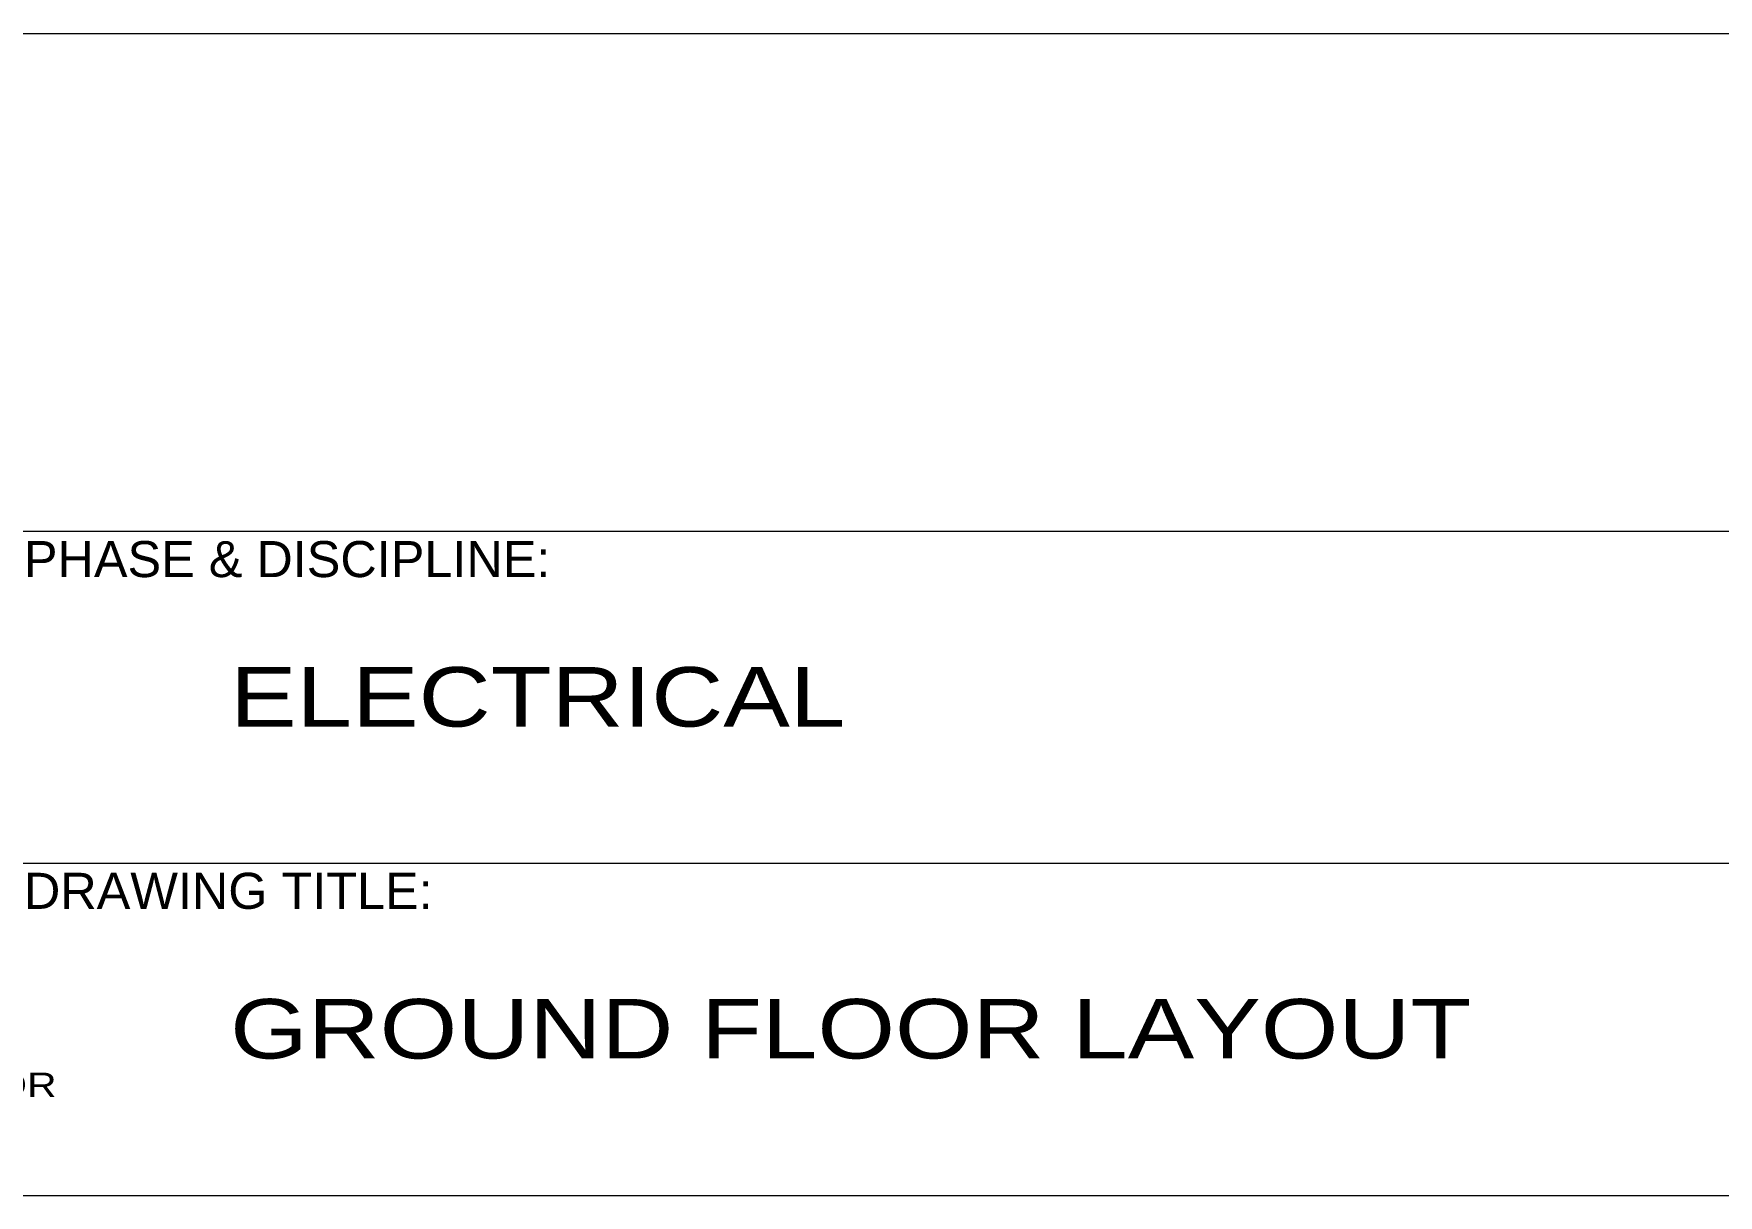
# Model space of a CAD drawing. Header units: inches. Extents: x -246178 to 57169, y -29325 to 19878.
# Drawn here: x 29599 to 40947, y -29325 to -21499 of the extents above; entities that cross this region are included whole.
import ezdxf

# ---------------------------------------------------------------- set-up
doc = ezdxf.new("R2010")
doc.units = ezdxf.units.IN
doc.header["$LTSCALE"] = 25
doc.header["$MEASUREMENT"] = 0
doc.layers.add('00-Ground Floor$0$Frame', color=252, linetype='Continuous', lineweight=9)
doc.styles.add('00-Ground Floor$0$MARI3', font='arial.ttf', dxfattribs={"width": 1.2})
doc.styles.add('00-Ground Floor$0$TTLB-A0-JeddahDP$0$swis721', font='swiss.ttf')

msp = doc.modelspace()

# ---------------------------------------------------------------- linework, layer by layer
at = {"layer": '00-Ground Floor$0$Frame'}
for p, q in [((57169, -21499, 0), (-12418, -21499, 0)), ((57169, -24853, 0), (-12418, -24853, 0)), ((57169, -27089, 0), (29335, -27089, 0)), ((-12418, -29325, 0), (57169, -29325, 0))]:
    msp.add_line(p, q, dxfattribs=at)

# ---------------------------------------------------------------- texts
at = {"layer": '00-Ground Floor$0$Frame', "width": 1.2}
for s, height, style, p in [('ELECTRICAL ', 400.79, '00-Ground Floor$0$MARI3', (30922, -26167, 0)), ('GROUND FLOOR LAYOUT', 400.79, '00-Ground Floor$0$MARI3', (30922, -28403, 0)), ('APPROVED FOR DESIGN/CONSTRUCTION RESPONSIBILITY TO REMAIN WITH DESIGNER & CONTRACTOR', 164.62, '00-Ground Floor$0$TTLB-A0-JeddahDP$0$swis721', (15587, -28663, 0))]:
    msp.add_text(s, height=height, dxfattribs=dict(at, style=style)).set_placement(p)
at = {"layer": '00-Ground Floor$0$Frame', "char_height": 243.01, "width": 5832.34, "attachment_point": 1, "style": '00-Ground Floor$0$TTLB-A0-JeddahDP$0$swis721'}
for s, insert in [('PHASE & DISCIPLINE:', (29533, -24917, 0)), ('DRAWING TITLE:', (29533, -27152, 0))]:
    msp.add_mtext(s, dxfattribs=dict(at, insert=insert))

doc.saveas('drawing.dxf')
